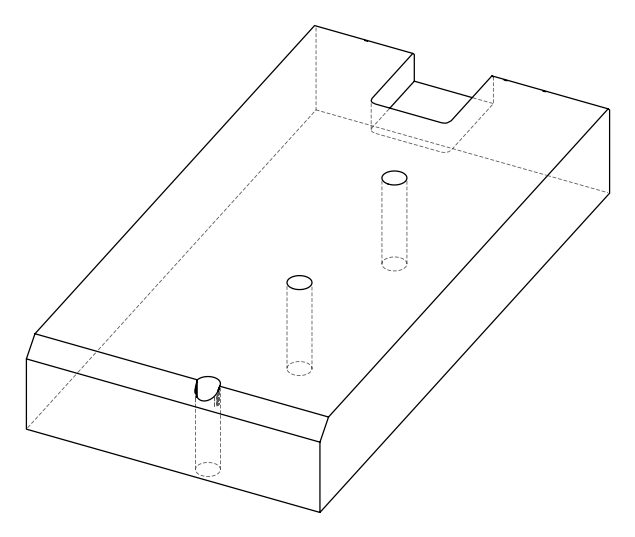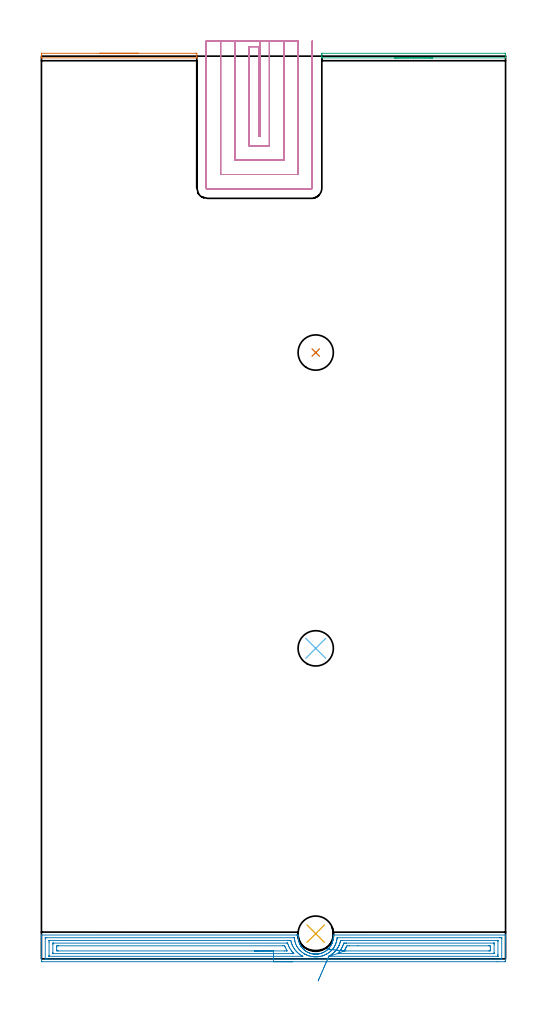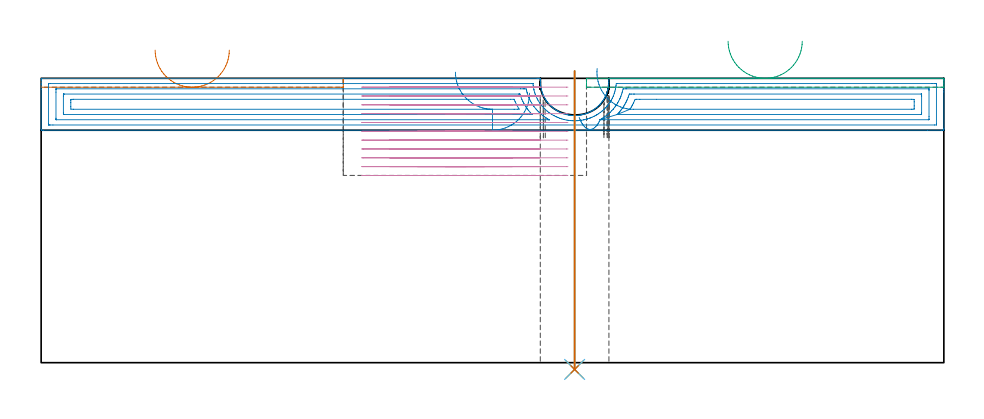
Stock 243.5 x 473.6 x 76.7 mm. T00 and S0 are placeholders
(PLAN: 7 operations, 2 tool changes, 34.4 min)
(1 AREA_MILL | FG_CHAMFER_SURFACE | UGT0205_001 | 0.8 min | 241 mm3)
(2 AREA_MILL_1 | FG_CHAMFER_SURFACE_1 | UGT0205_001 | 9.95 min | 23848 mm3)
(3 AREA_MILL_2 | FG_CHAMFER_SURFACE_2 | UGT0205_001 | 0.92 min | 293 mm3)
(4 MILL_SLOT | SLOT_PARTIAL_RECTANGULAR | NXT0201_013 | Follow Part, ap 2.5, ae 75% | 21.71 min | 127908 mm3)
(5 INDEXABLE_INSERT_DRILL_THROUGH_HOLE_FROM_SOLID | STEP1HOLE | NXT0302_008 | 0.32 min | 19943 mm3)
(6 INDEXABLE_INSERT_DRILL_THROUGH_HOLE_FROM_SOLID_1 | STEP1HOLE_1 | NXT0302_008 | 0.32 min | 20568 mm3)
(7 INDEXABLE_INSERT_DRILL_THROUGH_HOLE_FROM_SOLID_2 | STEP1HOLE_2 | NXT0302_008 | 0.32 min | 20574 mm3)
(TOOL UGT0205_001 | Chamfer Mill 20 x 3 x 45 deg. | D20 FL50 Z2)
(TOOL NXT0201_013 | ENDMILL 10mm | D10 FL30 Z4)
(TOOL NXT0302_008 | Index. Insert Drill 18.5mm [880-D1850L25-05] | D18.5 PA176 FL93 Z2)
(OP 1 AREA_MILL)
G17 G21 G94 G90
T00 M6
G54
G17 G0 G90 X30.75 Y475.1 S1061 M3
G43 Z86.7 H0
Z84.3
G94 G1 X30.788 Z83.428 F250.
X30.902 Z82.564
X31.091 Z81.712
X31.353 Z80.88
X31.687 Z80.074
X32.09 Z79.3
X32.558 Z78.564
X33.09 Z77.872
X33.679 Z77.229
X34.322 Z76.64
X35.014 Z76.109
X35.75 Z75.64
X36.524 Z75.237
X37.33 Z74.903
X38.162 Z74.641
X39.014 Z74.452
X39.878 Z74.338
X40.75 Z74.3
X81.066
X81.344 Y475.097 Z74.303
X81.497 Y475.091 Z74.305
X81.5 Y475.076 Z74.32
Y473.9 Z75.495
Y473.291 Z76.108
Y472.928 Z76.471
X81.498 Y472.813 Z76.579
X81.49 Y472.702 Z76.688
X81.344 Y472.7 Z76.7
X0.155
X0.01 Y472.703 Z76.688
X0.002 Y472.813 Z76.579
X0. Y472.928 Z76.471
Y473.291 Z76.108
Y473.9 Z75.495
Y475.076 Z74.32
X0.003 Y475.091 Z74.305
X0.156 Y475.1 Z74.3
X40.75
X41.622 Z74.338
X42.486 Z74.452
X43.338 Z74.641
X44.17 Z74.903
X44.976 Z75.237
X45.75 Z75.64
X46.486 Z76.109
X47.178 Z76.64
X47.821 Z77.229
X48.41 Z77.872
X48.942 Z78.564
X49.41 Z79.3
X49.813 Z80.074
X50.147 Z80.88
X50.409 Z81.712
X50.598 Z82.564
X50.712 Z83.428
X50.75 Z84.3
G0 Z86.7
M5
M2
(OP 2 AREA_MILL_1)
G17 G21 G94 G90
T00 M6
G54
G17 G0 G90 X131.75 Y-1.5 S1061 M3
G43 Z86.7 H0
Z72.7
G94 G1 X131.712 Z71.828 F250.
X131.598 Z70.964
X131.409 Z70.112
X131.147 Z69.28
X130.813 Z68.474
X130.41 Z67.7
X129.942 Z66.964
X129.41 Z66.272
X128.821 Z65.629
X128.178 Z65.04
X127.486 Z64.509
X126.75 Z64.04
X125.976 Z63.637
X125.17 Z63.303
X124.338 Z63.041
X123.486 Z62.852
X122.622 Z62.738
X121.75 Z62.7
X0.626
X0.145 Y-1.495 Z62.703
X0.01 Y-1.492 Z62.706
X0. Y-1.353 Z62.845
Y9.454 Z73.648
Y10.859 Z75.055
Y11.211 Z75.405
Y11.914 Z76.113
Y12.171 Z76.371
X0.003 Y12.338 Z76.53
X0.01 Y12.497 Z76.688
X0.179 Y12.5 Z76.7
X133.818
X134.299 Y12.498 Z76.698
X134.674 Y12.493 Z76.693
X134.669 Y12.257 Z76.457
X134.662 Y11.807 Z76.006
X134.688 Y10.933 Z75.133
X134.702 Y10.739 Z74.939
X134.712 Y10.676 Z74.876
X134.748 Y10.439 Z74.637
X134.806 Y10.059 Z74.258
X134.893 Y9.62 Z73.82
X135.004 Y9.185 Z73.384
X135.141 Y8.746 Z72.945
X135.298 Y8.311 Z72.511
X135.323 Y8.253 Z72.453
X135.441 Y7.968 Z72.168
X135.595 Y7.63 Z71.83
X135.696 Y7.438 Z71.636
X135.946 Y6.997 Z71.195
X136.049 Y6.829 Z71.029
X136.056 Y6.818 Z71.018
X136.15 Y6.667 Z70.862
X136.213 Y6.565 Z70.76
X136.34 Y6.379 Z70.573
X136.348 Y6.367 Z70.562
X136.488 Y6.169 Z70.369
X136.495 Y6.161 Z70.361
X136.877 Y5.691 Z69.887
X137.124 Y5.412 Z69.609
X137.393 Y5.13 Z69.329
X137.468 Y5.061 Z69.257
X137.548 Y4.985 Z69.184
X137.691 Y4.85 Z69.049
X137.728 Y4.816 Z69.014
X137.785 Y4.768 Z68.964
X137.997 Y4.584 Z68.783
X138.287 Y4.356 Z68.552
X138.726 Y4.043 Z68.243
X138.87 Y3.942 Z68.14
X138.953 Y3.889 Z68.086
X139.017 Y3.847 Z68.045
X139.168 Y3.756 Z67.955
X139.181 Y3.749 Z67.948
X139.628 Y3.508 Z67.704
X139.966 Y3.339 Z67.539
X140.061 Y3.292 Z67.492
X140.582 Y3.069 Z67.266
X140.749 Y3.009 Z67.209
X140.954 Y2.939 Z67.133
X140.969 Y2.935 Z67.128
X141.4 Y2.804 Z66.997
X141.416 Y2.8 Z66.993
X141.58 Y2.757 Z66.953
X141.731 Y2.718 Z66.915
X141.848 Y2.689 Z66.884
X141.863 Y2.686 Z66.881
X142.294 Y2.599 Z66.796
X142.436 Y2.577 Z66.775
X142.741 Y2.533 Z66.726
X142.757 Y2.532 Z66.724
X143.187 Y2.486 Z66.683
X143.304 Y2.48 Z66.677
X143.409 Y2.475 Z66.669
X143.634 Y2.462 Z66.659
X143.651 Z66.658
X143.849 Z66.654
X143.946
X144.015 Y2.461 Z66.656
X144.081 Z66.654
X144.178 Y2.468 Z66.656
X144.528 Y2.481 Z66.675
X144.545 Y2.483 Z66.677
X144.72 Y2.498 Z66.694
X144.841 Y2.51 Z66.704
X144.904 Y2.515 Z66.712
X144.975 Y2.522 Z66.718
X145.128 Y2.545 Z66.738
X145.438 Y2.589 Z66.784
X145.668 Y2.632 Z66.83
X145.868 Y2.67 Z66.869
X146.314 Y2.778 Z66.977
X146.779 Y2.921 Z67.113
X146.948 Y2.975 Z67.174
X147.226 Y3.072 Z67.267
X147.491 Y3.184 Z67.383
X147.664 Y3.259 Z67.456
X148.101 Y3.466 Z67.664
X148.519 Y3.695 Z67.895
X148.931 Y3.942 Z68.141
X148.994 Y3.983 Z68.182
X149.446 Y4.308 Z68.508
X149.887 Y4.654 Z68.853
X149.908 Y4.672 Z68.871
X150.073 Y4.816 Z69.015
X150.433 Y5.162 Z69.361
X150.78 Y5.522 Z69.72
X150.802 Y5.547 Z69.745
X150.925 Y5.689 Z69.889
X150.959 Y5.732 Z69.932
X151.267 Y6.12 Z70.32
X151.398 Y6.301 Z70.5
X151.588 Y6.563 Z70.762
X151.673 Y6.692 Z70.891
X151.894 Y7.062 Z71.26
X152.002 Y7.257 Z71.455
X152.101 Y7.438 Z71.636
X152.312 Y7.871 Z72.071
X152.35 Y7.959 Z72.158
X152.426 Y8.136 Z72.332
X152.503 Y8.312 Z72.51
X152.567 Y8.474 Z72.673
X152.59 Y8.546 Z72.746
X152.792 Y9.185 Z73.384
X152.863 Y9.454 Z73.653
X152.907 Y9.621 Z73.82
X152.997 Y10.059 Z74.258
X153.037 Y10.316 Z74.516
X153.064 Y10.495 Z74.695
X153.111 Y10.933 Z75.132
X153.137 Y11.37 Z75.569
X153.143 Y11.807 Z76.006
X153.126 Y12.494 Z76.692
X153.484 Y12.5 Z76.7
X243.321
X243.49 Y12.497 Z76.688
X243.497 Y12.338 Z76.53
X243.5 Y12.171 Z76.371
Y11.914 Z76.113
Y11.211 Z75.405
Y9.981 Z74.177
Y9.454 Z73.648
Y8.838 Z73.034
Y-1.089 Z63.108
X243.497 Y-1.355 Z62.842
X243.49 Y-1.492 Z62.706
X243.351 Y-1.499 Z62.699
X242.874 Y-1.5 Z62.7
X239.089
X121.75
Y-0.086 Z64.114
X3.181
X2.414 Y-0.085 Z64.115
X2.285 Y-0.084 Z64.116
X2.051 Y-0.079 Z64.121
X2.009 Y-0.071 Z64.129
X2.005 Y-0.04 Z64.16
X2.003 Y-0.006 Z64.194
X2. Y0.196 Z64.396
X2.001 Y10.874 Z75.074
X2.005 Y10.982 Z75.182
X2.01 Y11.054 Z75.254
X2.015 Y11.079 Z75.279
X2.541 Y11.085 Z75.285
X132.465
X132.619 Y11.084 Z75.284
X132.657 Y11.082 Z75.282
X132.67 Y11.079 Z75.279
X132.674 Y11.07 Z75.27
X132.682 Y11.012 Z75.212
X132.729 Y10.523 Z74.723
X132.759 Y10.332 Z74.532
X132.903 Y9.474 Z73.674
X132.907 Y9.454 Z73.654
X132.924 Y9.375 Z73.575
X133.156 Y8.575 Z72.775
X133.264 Y8.24 Z72.44
X133.479 Y7.696 Z71.896
X133.818 Y6.957 Z71.157
X133.894 Y6.818 Z71.018
X133.988 Y6.651 Z70.851
X134.429 Y5.939 Z70.139
X134.712 Y5.534 Z69.734
X135.093 Y5.061 Z69.261
X135.606 Y4.486 Z68.686
X135.911 Y4.182 Z68.382
X136.499 Y3.656 Z67.856
X136.957 Y3.304 Z67.504
X137.393 Y2.995 Z67.195
X137.646 Y2.826 Z67.026
X138.229 Y2.482 Z66.682
X138.294 Y2.446 Z66.646
X138.335 Y2.425 Z66.625
X138.9 Y2.149 Z66.349
X139.181 Y2.023 Z66.223
X139.453 Y1.906 Z66.106
X139.882 Y1.737 Z65.937
X140.075 Y1.668 Z65.868
X140.128 Y1.651 Z65.851
X140.469 Y1.547 Z65.747
X140.969 Y1.413 Z65.613
X141.151 Y1.368 Z65.568
X141.863 Y1.224 Z65.424
X142.252 Y1.164 Z65.364
X142.757 Y1.106 Z65.306
X143.242 Y1.07 Z65.27
X143.651 Y1.053 Z65.253
X144.154 Y1.052 Z65.252
X144.545 Y1.069 Z65.269
X144.996 Y1.102 Z65.302
X145.438 Y1.15 Z65.35
X145.791 Y1.2 Z65.4
X146.332 Y1.301 Z65.501
X146.538 Y1.344 Z65.544
X147.226 Y1.516 Z65.716
X147.25 Y1.523 Z65.723
X147.33 Y1.547 Z65.747
X148.006 Y1.772 Z65.972
X148.12 Y1.812 Z66.012
X148.558 Y1.995 Z66.195
X149.014 Y2.202 Z66.402
X149.166 Y2.276 Z66.476
X149.459 Y2.425 Z66.625
X149.746 Y2.585 Z66.785
X149.908 Y2.679 Z66.879
X150.299 Y2.919 Z67.119
X150.802 Y3.267 Z67.467
X150.824 Y3.282 Z67.482
X150.852 Y3.304 Z67.504
X151.318 Y3.675 Z67.875
X151.696 Y3.996 Z68.196
X151.794 Y4.086 Z68.286
X151.892 Y4.182 Z68.382
X152.235 Y4.531 Z68.731
X152.59 Y4.907 Z69.107
X152.661 Y4.991 Z69.191
X152.717 Y5.061 Z69.261
X153.047 Y5.49 Z69.69
X153.379 Y5.939 Z70.139
X153.422 Y6. Z70.2
X153.484 Y6.093 Z70.293
X153.751 Y6.555 Z70.755
X153.896 Y6.818 Z71.018
X154.057 Y7.132 Z71.332
X154.327 Y7.696 Z71.896
X154.343 Y7.731 Z71.931
X154.378 Y7.812 Z72.012
X154.578 Y8.378 Z72.578
X154.64 Y8.575 Z72.775
X154.782 Y9.056 Z73.256
X154.883 Y9.454 Z73.654
X154.949 Y9.771 Z73.971
X155.042 Y10.332 Z74.532
X155.071 Y10.529 Z74.729
X155.137 Y11.079 Z75.279
X155.176 Y11.081 Z75.281
X155.271 Y11.084 Z75.284
X155.399 Y11.085 Z75.285
X240.32 Y11.086 Z75.286
X241.086 Y11.085 Z75.285
X241.215 Y11.084 Z75.284
X241.449 Y11.079 Z75.279
X241.491 Y11.071 Z75.271
X241.495 Y11.04 Z75.24
X241.497 Y11.006 Z75.206
X241.5 Y10.805 Z75.005
X241.499 Y0.126 Z64.326
X241.495 Y0.018 Z64.218
X241.49 Y-0.054 Z64.146
X241.485 Y-0.079 Z64.121
X240.959 Y-0.085 Z64.115
X121.75 Y-0.086 Z64.114
Y1.329 Z65.529
X4.127
X4.068 Y1.33 Z65.53
X4.03 Y1.333 Z65.533
X4.014 Y1.335 Z65.535
X4.01 Y1.35 Z65.55
X4.004 Y1.547 Z65.747
X4.001 Y1.744 Z65.944
X4. Y8.773 Z72.973
X4.004 Y9.454 Z73.654
X4.008 Y9.644 Z73.844
X4.015 Y9.665 Z73.865
X4.036 Y9.667 Z73.867
X4.091 Y9.669 Z73.869
X4.201 Y9.671 Z73.871
X129.348
X130.021
X130.242 Y9.668 Z73.868
X130.464 Y9.665 Z73.865
X130.847 Y9.648 Z73.848
X130.971 Y9.101 Z73.301
X131.097 Y8.613 Z72.813
X131.108 Y8.575 Z72.775
X131.136 Y8.476 Z72.676
X131.406 Y7.696 Z71.896
X131.566 Y7.274 Z71.474
X131.783 Y6.818 Z71.018
X132.03 Y6.314 Z70.514
X132.249 Y5.939 Z70.139
X132.559 Y5.419 Z69.619
X132.807 Y5.061 Z69.261
X132.924 Y4.897 Z69.097
X133.512 Y4.182 Z68.382
X133.818 Y3.836 Z68.036
X134.08 Y3.562 Z67.762
X134.343 Y3.304 Z67.504
X134.712 Y2.971 Z67.171
X135.007 Y2.715 Z66.915
X135.38 Y2.425 Z66.625
X135.606 Y2.258 Z66.458
X136.208 Y1.833 Z66.033
X136.499 Y1.657 Z65.857
X137.019 Y1.35 Z65.55
X137.045 Y1.332 Z65.532
X137.044
X137.007 Y1.33 Z65.53
X136.943 Y1.329 Z65.529
X136.721 Y1.328 Z65.528
X121.75 Y1.329 Z65.529
Y2.743 Z66.943
X6.145
X6.066 Y2.745 Z66.945
X6.03 Y2.747 Z66.947
X6.014 Y2.749 Z66.949
X6.01 Y2.765 Z66.965
X6.006 Y2.87 Z67.07
X6. Y3.293 Z67.493
Y7.686 Z71.886
X6.007 Y8.13 Z72.33
X6.01 Y8.237 Z72.437
X6.02 Y8.251 Z72.451
X6.054 Y8.253 Z72.453
X6.122 Y8.255 Z72.455
X6.313 Y8.257 Z72.457
X128.778
X128.985 Y8.256 Z72.456
X129.088 Y8.253 Z72.453
X129.136 Y8.251 Z72.451
X129.153 Y8.241 Z72.441
X129.348 Y7.675 Z71.875
X129.678 Y6.818 Z71.018
X129.949 Y6.228 Z70.428
X130.098 Y5.939 Z70.139
X130.242 Y5.666 Z69.866
X130.609 Y5.061 Z69.261
X130.813 Y4.737 Z68.937
X131.136 Y4.256 Z68.456
X131.193 Y4.182 Z68.382
X131.409 Y3.914 Z68.114
X131.926 Y3.304 Z67.504
X132.03 Y3.183 Z67.383
X132.279 Y2.905 Z67.105
X132.383 Y2.787 Z66.987
X132.414 Y2.749 Z66.949
X132.393 Y2.748 Z66.948
X132.03 Y2.744 Z66.944
X131.706 Y2.743 Z66.943
X131.136
X121.75
Y4.157 Z68.357
X8.696
X8.671 Y4.158 Z68.358
X8.01 Y4.182 Z68.382
X8.001 Y4.84 Z69.04
X8. Y5.939 Z70.139
X8.003 Y6.595 Z70.795
X8.01 Y6.818 Z71.018
X8.646 Y6.842 Z71.042
X8.671 Y6.843 Z71.043
X126.641
X127.536 Y6.842 Z71.042
X127.56 Y6.84 Z71.04
X127.579 Y6.837 Z71.037
X127.591 Y6.818 Z71.018
X127.621 Y6.758 Z70.958
X127.838 Y6.249 Z70.449
X127.985 Y5.939 Z70.139
X128.392 Y5.122 Z69.322
X128.952 Y4.182 Z68.382
X128.479 Y4.158 Z68.358
X128.454
X127.586 Y4.157 Z68.357
X121.75
X120.878 Z68.395
X120.014 Z68.509
X119.162 Z68.698
X118.33 Z68.96
X117.524 Z69.294
X116.75 Z69.697
X116.014 Z70.165
X115.322 Z70.696
X114.679 Z71.286
X114.09 Z71.929
X113.558 Z72.621
X113.09 Z73.357
X112.687 Z74.131
X112.353 Z74.937
X112.091 Z75.769
X111.902 Z76.62
X111.788 Z77.485
X111.75 Z78.357
G0 X145.133 Y-11.618 Z66.148
G1 X145.38 Y-11.052 Z65.531
X145.647 Y-10.439 Z64.971
X145.933 Y-9.784 Z64.471
X146.234 Y-9.092 Z64.034
X146.55 Y-8.367 Z63.666
X146.878 Y-7.615 Z63.368
X147.215 Y-6.843 Z63.142
X147.558 Y-6.055 Z62.991
X147.905 Y-5.258 Z62.915
X148.254 Y-4.459
X148.601 Y-3.662 Z62.991
X148.944 Y-2.874 Z63.143
X149.281 Y-2.102 Z63.369
X149.609 Y-1.351 Z63.668
X149.924 Y-0.626 Z64.036
X150.226 Y0.067 Z64.473
X150.512 Y0.722 Z64.973
X150.779 Y1.334 Z65.534
X150.786 Y1.35 Z65.55
X150.802 Y1.363 Z65.563
X150.918 Y1.432 Z65.632
X151.113 Y1.547 Z65.747
X151.472 Y1.766 Z65.966
X151.696 Y1.907 Z66.107
X152.003 Y2.123 Z66.323
X152.423 Y2.425 Z66.625
X152.517 Y2.496 Z66.696
X152.59 Y2.554 Z66.754
X153.003 Y2.897 Z67.097
X153.484 Y3.321 Z67.521
X153.912 Y3.761 Z67.961
X154.308 Y4.182 Z68.382
X154.34 Y4.219 Z68.419
X154.378 Y4.263 Z68.463
X154.728 Y4.717 Z68.917
X154.988 Y5.061 Z69.261
X155.106 Y5.223 Z69.423
X155.271 Y5.462 Z69.662
X155.453 Y5.76 Z69.96
X155.557 Y5.939 Z70.139
X155.771 Y6.326 Z70.526
X156.022 Y6.818 Z71.018
X156.069 Y6.913 Z71.113
X156.165 Y7.121 Z71.321
X156.334 Y7.531 Z71.731
X156.395 Y7.696 Z71.896
X156.564 Y8.183 Z72.383
X156.683 Y8.575 Z72.775
X156.766 Y8.864 Z73.064
X156.962 Y9.655 Z73.855
X157.059 Y9.664 Z73.864
X157.733 Y9.67 Z73.87
X157.953 Y9.671 Z73.871
X239.372
X239.432 Y9.67 Z73.87
X239.47 Y9.667 Z73.867
X239.486 Y9.665 Z73.865
X239.49 Y9.65 Z73.85
X239.496 Y9.454 Z73.654
X239.499 Y9.256 Z73.456
X239.5 Y2.227 Z66.427
X239.496 Y1.547 Z65.747
X239.492 Y1.356 Z65.556
X239.485 Y1.335 Z65.535
X239.464 Y1.333 Z65.533
X239.409 Y1.33 Z65.53
X239.299 Y1.329 Z65.529
X151.023
X150.828 Y1.33 Z65.53
X150.779 Y1.334 Z65.534
X155.375 Y2.75 Z66.95
X155.377 Y2.755 Z66.955
X155.401 Y2.784 Z66.984
X155.883 Y3.304 Z67.504
X156.015 Y3.452 Z67.652
X156.165 Y3.628 Z67.828
X156.41 Y3.941 Z68.141
X156.594 Y4.182 Z68.382
X156.789 Y4.448 Z68.648
X157.059 Y4.826 Z69.026
X157.151 Y4.97 Z69.17
X157.206 Y5.061 Z69.261
X157.476 Y5.529 Z69.729
X157.701 Y5.939 Z70.139
X157.787 Y6.103 Z70.303
X157.953 Y6.437 Z70.637
X158.072 Y6.701 Z70.901
X158.121 Y6.818 Z71.018
X158.324 Y7.331 Z71.531
X158.456 Y7.696 Z71.896
X158.646 Y8.239 Z72.439
X158.706 Y8.25 Z72.45
X158.847 Y8.253 Z72.453
X159.172 Y8.256 Z72.456
X159.741 Y8.257 Z72.457
X160.064
X237.355
X237.434 Y8.255 Z72.455
X237.47 Y8.253 Z72.453
X237.486 Y8.251 Z72.451
X237.49 Y8.235 Z72.435
X237.494 Y8.13 Z72.33
X237.5 Y7.707 Z71.907
Y3.314 Z67.514
X237.493 Y2.87 Z67.07
X237.49 Y2.763 Z66.963
X237.48 Y2.749 Z66.949
X237.446 Y2.747 Z66.947
X237.378 Y2.745 Z66.945
X237.187 Y2.743 Z66.943
X155.595
X155.472 Y2.745 Z66.945
X155.39 Y2.748 Z66.948
X155.375 Y2.75 Z66.95
X158.847 Y4.164 Z68.364
X158.845 Y4.182 Z68.382
X158.846 Y4.184 Z68.384
X158.847 Y4.187 Z68.387
X159.177 Y4.737 Z68.937
X159.365 Y5.061 Z69.261
X159.497 Y5.301 Z69.501
X159.741 Y5.766 Z69.966
X159.821 Y5.939 Z70.139
X160.072 Y6.493 Z70.693
X160.218 Y6.818 Z71.018
X160.611 Y6.841 Z71.041
X160.635 Y6.842 Z71.042
X161.503 Y6.843 Z71.043
X166.029
X234.804 Y6.842 Z71.042
X234.829
X235.49 Y6.818 Z71.018
X235.499 Y6.16 Z70.36
Y5.061 Z69.261
X235.496 Y4.405 Z68.605
X235.49 Y4.182 Z68.382
X234.854 Y4.158 Z68.358
X234.829
X159.741 Y4.157 Z68.357
X158.868 Y4.162 Z68.362
X158.847 Y4.164 Z68.364
X157.989 Y4.253 Z68.492
X157.145 Y4.341 Z68.694
X156.321 Y4.427 Z68.97
X155.525 Y4.51 Z69.316
X154.762 Y4.59 Z69.731
X154.038 Y4.665 Z70.212
X153.358 Y4.736 Z70.754
X152.728 Y4.801 Z71.354
X152.152 Y4.861 Z72.006
X151.635 Y4.915 Z72.707
X151.18 Y4.963 Z73.45
X150.792 Y5.003 Z74.23
X150.473 Y5.036 Z75.041
X150.225 Y5.062 Z75.877
X150.051 Y5.08 Z76.732
X149.951 Y5.091 Z77.598
X149.927 Y5.093 Z78.47
X149.979 Y5.088 Z79.341
G0 Z86.7
M5
M2
(OP 3 AREA_MILL_2)
G17 G21 G94 G90
T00 M6
G54
G17 G0 G90 X205.3 Y472.7 S1061 M3
G43 Z86.7 H0
G94 G1 X205.262 Z85.828 F250.
X205.148 Z84.963
X204.959 Z84.112
X204.697 Z83.28
X204.363 Z82.474
X203.96 Z81.7
X203.491 Z80.964
X202.96 Z80.272
X202.371 Z79.629
X201.728 Z79.04
X201.036 Z78.508
X200.3 Z78.04
X199.526 Z77.637
X198.72 Z77.303
X197.888 Z77.041
X197.036 Z76.852
X196.172 Z76.738
X195.3 Z76.7
X147.229
X147.11 Y472.703 Z76.689
X147.102 Y472.793 Z76.599
X147.1 Y472.89 Z76.509
Y473.533 Z75.866
Y474.267 Z75.132
Y474.773 Z74.623
Y475.025 Z74.372
X147.103 Y475.091 Z74.306
X147.229 Y475.1 Z74.3
X243.093
X243.371 Y475.097 Z74.303
X243.497 Y475.091 Z74.306
X243.5 Y475.025 Z74.372
Y472.889 Z76.509
X243.498 Y472.793 Z76.599
X243.49 Y472.703 Z76.689
X243.371 Y472.7 Z76.7
X195.3
X194.428 Z76.738
X193.563 Z76.852
X192.712 Z77.041
X191.88 Z77.303
X191.074 Z77.637
X190.3 Z78.04
X189.564 Z78.508
X188.872 Z79.04
X188.229 Z79.629
X187.64 Z80.272
X187.108 Z80.964
X186.64 Z81.7
X186.237 Z82.474
X185.903 Z83.28
X185.641 Z84.112
X185.452 Z84.963
X185.338 Z85.828
X185.3 Z86.7
M5
M2
(OP 4 MILL_SLOT)
G17 G21 G94 G90
T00 M6
G54
G17 G0 G90 X114.6 Y481.6 S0 M3
G43 Z86.7 H0
Z74.318
G94 G1 Y478.6 F250.
Y431.5 F500.
X114.
Y478.6
X109.
Y426.5
X119.6
Y478.6
Y481.6 F250.
X101.5
Y478.6
Y419. F500.
X127.1
Y478.6
Y481.6 F250.
X94.
Y478.6
Y411.5 F500.
X134.6
Y478.6
Y481.6 F250.
X86.5
Y478.6
Y404.4 F500.
G3 X86.9 Y404. R0.4
G1 X141.7
G3 X142.1 Y404.4 R0.4
G1 Y478.6
Y481.6 F250.
G0 X114.6 Z71.936
G1 Y478.6
Y431.5 F500.
X114.
Y478.6
X109.
Y426.5
X119.6
Y478.6
Y481.6 F250.
X101.5
Y478.6
Y419. F500.
X127.1
Y478.6
Y481.6 F250.
X94.
Y478.6
Y411.5 F500.
X134.6
Y478.6
Y481.6 F250.
X86.5
Y478.6
Y404.4 F500.
G3 X86.9 Y404. R0.4
G1 X141.7
G3 X142.1 Y404.4 R0.4
G1 Y478.6
Y481.6 F250.
G0 X114.6 Z69.554
G1 Y478.6
Y431.5 F500.
X114.
Y478.6
X109.
Y426.5
X119.6
Y478.6
Y481.6 F250.
X101.5
Y478.6
Y419. F500.
X127.1
Y478.6
Y481.6 F250.
X94.
Y478.6
Y411.5 F500.
X134.6
Y478.6
Y481.6 F250.
X86.5
Y478.6
Y404.4 F500.
G3 X86.9 Y404. R0.4
G1 X141.7
G3 X142.1 Y404.4 R0.4
G1 Y478.6
Y481.6 F250.
G0 X114.6 Z67.173
G1 Y478.6
Y431.5 F500.
X114.
Y478.6
X109.
Y426.5
X119.6
Y478.6
Y481.6 F250.
X101.5
Y478.6
Y419. F500.
X127.1
Y478.6
Y481.6 F250.
X94.
Y478.6
Y411.5 F500.
X134.6
Y478.6
Y481.6 F250.
X86.5
Y478.6
Y404.4 F500.
G3 X86.9 Y404. R0.4
G1 X141.7
G3 X142.1 Y404.4 R0.4
G1 Y478.6
Y481.6 F250.
G0 X114.6 Z64.791
G1 Y478.6
Y431.5 F500.
X114.
Y478.6
X109.
Y426.5
X119.6
Y478.6
Y481.6 F250.
X101.5
Y478.6
Y419. F500.
X127.1
Y478.6
Y481.6 F250.
X94.
Y478.6
Y411.5 F500.
X134.6
Y478.6
Y481.6 F250.
X86.5
Y478.6
Y404.4 F500.
G3 X86.9 Y404. R0.4
G1 X141.7
G3 X142.1 Y404.4 R0.4
G1 Y478.6
Y481.6 F250.
G0 X114.6 Z62.409
G1 Y478.6
Y431.5 F500.
X114.
Y478.6
X109.
Y426.5
X119.6
Y478.6
Y481.6 F250.
X101.5
Y478.6
Y419. F500.
X127.1
Y478.6
Y481.6 F250.
X94.
Y478.6
Y411.5 F500.
X134.6
Y478.6
Y481.6 F250.
X86.5
Y478.6
Y404.4 F500.
G3 X86.9 Y404. R0.4
G1 X141.7
G3 X142.1 Y404.4 R0.4
G1 Y478.6
Y481.6 F250.
G0 X114.6 Z60.027
G1 Y478.6
Y431.5 F500.
X114.
Y478.6
X109.
Y426.5
X119.6
Y478.6
Y481.6 F250.
X101.5
Y478.6
Y419. F500.
X127.1
Y478.6
Y481.6 F250.
X94.
Y478.6
Y411.5 F500.
X134.6
Y478.6
Y481.6 F250.
X86.5
Y478.6
Y404.4 F500.
G3 X86.9 Y404. R0.4
G1 X141.7
G3 X142.1 Y404.4 R0.4
G1 Y478.6
Y481.6 F250.
G0 X114.6 Z57.645
G1 Y478.6
Y431.5 F500.
X114.
Y478.6
X109.
Y426.5
X119.6
Y478.6
Y481.6 F250.
X101.5
Y478.6
Y419. F500.
X127.1
Y478.6
Y481.6 F250.
X94.
Y478.6
Y411.5 F500.
X134.6
Y478.6
Y481.6 F250.
X86.5
Y478.6
Y404.4 F500.
G3 X86.9 Y404. R0.4
G1 X141.7
G3 X142.1 Y404.4 R0.4
G1 Y478.6
Y481.6 F250.
G0 X114.6 Z55.264
G1 Y478.6
Y431.5 F500.
X114.
Y478.6
X109.
Y426.5
X119.6
Y478.6
Y481.6 F250.
X101.5
Y478.6
Y419. F500.
X127.1
Y478.6
Y481.6 F250.
X94.
Y478.6
Y411.5 F500.
X134.6
Y478.6
Y481.6 F250.
X86.5
Y478.6
Y404.4 F500.
G3 X86.9 Y404. R0.4
G1 X141.7
G3 X142.1 Y404.4 R0.4
G1 Y478.6
Y481.6 F250.
G0 X114.6 Z52.882
G1 Y478.6
Y431.5 F500.
X114.
Y478.6
X109.
Y426.5
X119.6
Y478.6
Y481.6 F250.
X101.5
Y478.6
Y419. F500.
X127.1
Y478.6
Y481.6 F250.
X94.
Y478.6
Y411.5 F500.
X134.6
Y478.6
Y481.6 F250.
X86.5
Y478.6
Y404.4 F500.
G3 X86.9 Y404. R0.4
G1 X141.7
G3 X142.1 Y404.4 R0.4
G1 Y478.6
Y481.6 F250.
G0 X114.6 Z50.5
G1 Y478.6
Y431.5 F500.
X114.
Y478.6
X109.
Y426.5
X119.6
Y478.6
Y481.6 F250.
X101.5
Y478.6
Y419. F500.
X127.1
Y478.6
Y481.6 F250.
X94.
Y478.6
Y411.5 F500.
X134.6
Y478.6
Y481.6 F250.
X86.5
Y478.6
Y404.4 F500.
G3 X86.9 Y404. R0.4
G1 X141.7
G3 X142.1 Y404.4 R0.4
G1 Y478.6
Y481.6 F250.
G0 Z86.7
M5
M2
(OP 5 INDEXABLE_INSERT_DRILL_THROUGH_HOLE_FROM_SOLID)
G17 G21 G94 G90
T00 M6
G54
G17 G0 G90 X143.9 Y13.2 S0 M3
G43 Z86.7 H1
G94 G81 G98 Z-1.823 F250. R78.7
G80
M5
M2
(OP 6 INDEXABLE_INSERT_DRILL_THROUGH_HOLE_FROM_SOLID_1)
G17 G21 G94 G90
T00 M6
G54
G17 G0 G90 X143.9 Y162.9 S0 M3
G43 Z86.7 H1
G94 G81 G98 Z-1.823 F250. R78.7
G80
M5
M2
(OP 7 INDEXABLE_INSERT_DRILL_THROUGH_HOLE_FROM_SOLID_2)
G17 G21 G94 G90
T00 M6
G54
G17 G0 G90 X143.9 Y318.1 S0 M3
G43 Z86.7 H1
G94 G81 G98 Z-1.823 F250. R78.7
G80
M5
M2
